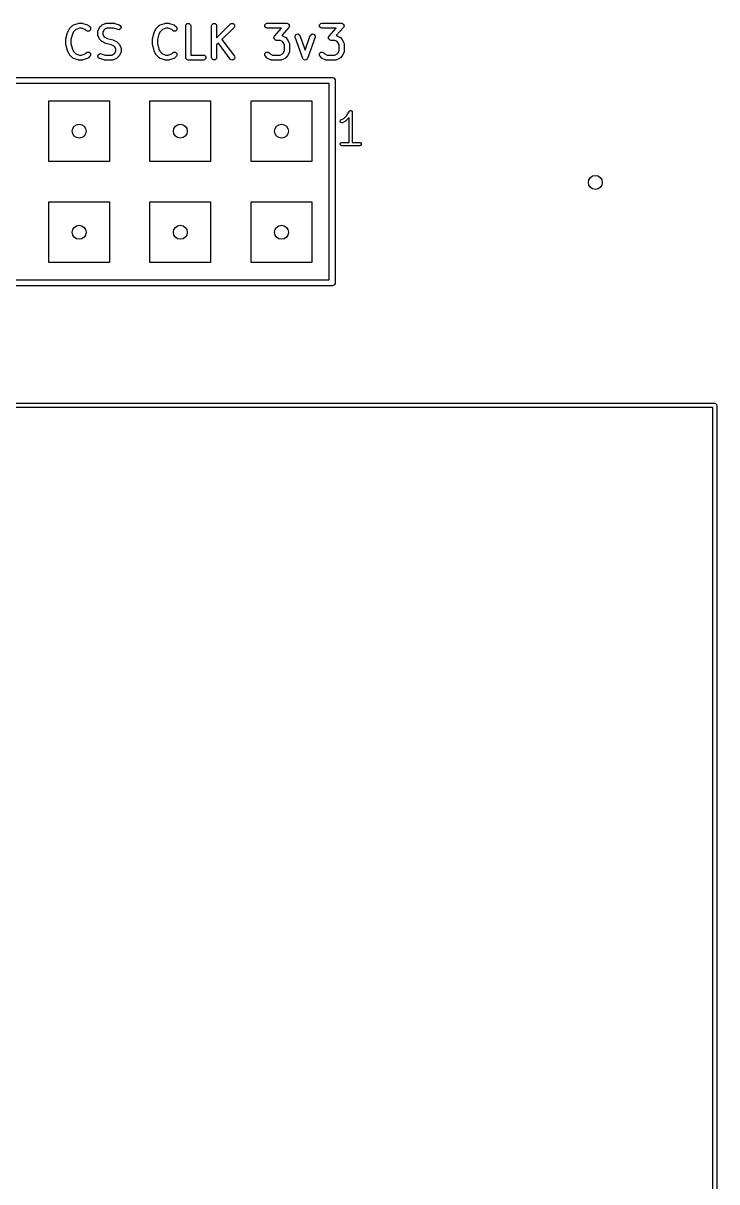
# Model space of a CAD drawing. Header units: inches. Extents: x -0.11 to 1.32, y -0.16 to 2.13.
# Drawn here: x 0.634 to 1.32, y 0.99 to 2.135 of the extents above; entities that cross this region are included whole.
import ezdxf

# ---------------------------------------------------------------- set-up
doc = ezdxf.new("R2010")
doc.units = ezdxf.units.IN
doc.header["$MEASUREMENT"] = 0
doc.layers.add('BLACK', color=250, linetype='CONTINUOUS')

msp = doc.modelspace()

# ---------------------------------------------------------------- linework, layer by layer
at = {"layer": 'BLACK', "linetype": 'CONTINUOUS'}
for p, q in [((0.6804, 2.1297), (0.6834, 2.1327)), ((0.6834, 2.1327), (0.6836, 2.1328)), ((0.6836, 2.1328), (0.6839, 2.133)), ((0.6836, 2.1328), (0.6836, 2.1328)), ((0.6839, 2.133), (0.6843, 2.1333)), ((0.6843, 2.1333), (0.6843, 2.1333)), ((0.6843, 2.1333), (0.6844, 2.1333)), ((0.6844, 2.1333), (0.6889, 2.1348)), ((0.6901, 2.13), (0.6866, 2.1288)), ((0.6889, 2.1348), (0.6893, 2.1349)), ((0.6893, 2.1349), (0.6897, 2.135)), ((0.6897, 2.135), (0.6927, 2.135)), ((0.6923, 2.13), (0.6901, 2.13)), ((0.6959, 2.1288), (0.6923, 2.13)), ((0.6927, 2.135), (0.6931, 2.1349)), ((0.6931, 2.1349), (0.6935, 2.1348)), ((0.6935, 2.1348), (0.698, 2.1333)), ((0.698, 2.1333), (0.6981, 2.1333)), ((0.6981, 2.1333), (0.6982, 2.1333)), ((0.6982, 2.1333), (0.6985, 2.133)), ((0.6985, 2.133), (0.6989, 2.1328)), ((0.6989, 2.1328), (0.6989, 2.1328)), ((0.6989, 2.1328), (0.699, 2.1327)), ((0.699, 2.1327), (0.7005, 2.1312)), ((0.7005, 2.1312), (0.701, 2.1304)), ((0.701, 2.1304), (0.701, 2.1285)), ((0.7085, 2.1276), (0.71, 2.1306)), ((0.71, 2.1306), (0.7102, 2.1309)), ((0.7102, 2.1309), (0.7104, 2.1312)), ((0.7104, 2.1312), (0.7119, 2.1327)), ((0.7119, 2.1327), (0.7123, 2.133)), ((0.7123, 2.133), (0.7126, 2.1332)), ((0.7126, 2.1332), (0.7156, 2.1347)), ((0.7173, 2.13), (0.7152, 2.1289)), ((0.7156, 2.1347), (0.7157, 2.1347)), ((0.7157, 2.1347), (0.7158, 2.1348)), ((0.7158, 2.1348), (0.7161, 2.1348)), ((0.7161, 2.1348), (0.7165, 2.135)), ((0.7165, 2.135), (0.7166, 2.1349)), ((0.7166, 2.1349), (0.7167, 2.135)), ((0.7167, 2.135), (0.7242, 2.135)), ((0.7238, 2.13), (0.7173, 2.13)), ((0.7279, 2.1286), (0.7238, 2.13)), ((0.7242, 2.135), (0.7246, 2.1349)), ((0.7246, 2.1349), (0.725, 2.1348)), ((0.725, 2.1348), (0.7295, 2.1333)), ((0.7295, 2.1333), (0.7303, 2.1328)), ((0.7303, 2.1328), (0.7312, 2.1311)), ((0.7312, 2.1311), (0.7306, 2.1293)), ((0.7659, 2.1297), (0.7689, 2.1327)), ((0.7689, 2.1327), (0.769, 2.1328)), ((0.769, 2.1328), (0.7691, 2.1328)), ((0.7691, 2.1328), (0.7694, 2.133)), ((0.7694, 2.133), (0.7697, 2.1333)), ((0.7697, 2.1333), (0.7698, 2.1333)), ((0.7698, 2.1333), (0.7699, 2.1333)), ((0.7699, 2.1333), (0.7744, 2.1348)), ((0.7756, 2.13), (0.7721, 2.1288)), ((0.7744, 2.1348), (0.7748, 2.1349)), ((0.7748, 2.1349), (0.7752, 2.135)), ((0.7752, 2.135), (0.7782, 2.135)), ((0.7778, 2.13), (0.7756, 2.13)), ((0.7814, 2.1288), (0.7778, 2.13)), ((0.7782, 2.135), (0.7786, 2.1349)), ((0.7786, 2.1349), (0.779, 2.1348)), ((0.779, 2.1348), (0.7835, 2.1333)), ((0.7835, 2.1333), (0.7836, 2.1333)), ((0.7836, 2.1333), (0.7837, 2.1333)), ((0.7837, 2.1333), (0.784, 2.133)), ((0.784, 2.133), (0.7843, 2.1328)), ((0.7843, 2.1328), (0.7844, 2.1328)), ((0.7844, 2.1328), (0.7845, 2.1327)), ((0.7845, 2.1327), (0.786, 2.1312)), ((0.786, 2.1312), (0.7865, 2.1304)), ((0.7865, 2.1304), (0.7865, 2.1285)), ((0.7952, 2.1325), (0.7954, 2.1334)), ((0.7952, 2.101), (0.7952, 2.1325)), ((0.7954, 2.1334), (0.7967, 2.1348)), ((0.7967, 2.1348), (0.7987, 2.1348)), ((0.7987, 2.1348), (0.8, 2.1334)), ((0.8, 2.1334), (0.8002, 2.1325)), ((0.8002, 2.1325), (0.8002, 2.1035)), ((0.8207, 2.1325), (0.8209, 2.1334)), ((0.8207, 2.101), (0.8207, 2.1325)), ((0.8209, 2.1334), (0.8222, 2.1348)), ((0.8222, 2.1348), (0.8242, 2.1348)), ((0.8242, 2.1348), (0.8255, 2.1334)), ((0.8255, 2.1334), (0.8257, 2.1325)), ((0.8257, 2.1205), (0.8394, 2.1342)), ((0.8257, 2.1325), (0.8257, 2.1205)), ((0.843, 2.1307), (0.831, 2.1187)), ((0.8394, 2.1342), (0.8402, 2.1348)), ((0.8402, 2.1348), (0.8422, 2.1348)), ((0.8422, 2.1348), (0.8435, 2.1334)), ((0.8435, 2.1315), (0.843, 2.1307)), ((0.8435, 2.1334), (0.8435, 2.1315)), ((0.8734, 2.1334), (0.8747, 2.1348)), ((0.8734, 2.1315), (0.8734, 2.1334)), ((0.8747, 2.1302), (0.8734, 2.1315)), ((0.8747, 2.1348), (0.8757, 2.135)), ((0.8757, 2.13), (0.8747, 2.1302)), ((0.8757, 2.135), (0.8952, 2.135)), ((0.8897, 2.13), (0.8757, 2.13)), ((0.8828, 2.1221), (0.8897, 2.13)), ((0.8971, 2.1308), (0.8901, 2.1228)), ((0.8952, 2.135), (0.8959, 2.1348)), ((0.8959, 2.1348), (0.896, 2.1348)), ((0.896, 2.1348), (0.896, 2.1348)), ((0.896, 2.1348), (0.8961, 2.1348)), ((0.8961, 2.1348), (0.8968, 2.1341)), ((0.8968, 2.1341), (0.8974, 2.1336)), ((0.8974, 2.1314), (0.8971, 2.1308)), ((0.8974, 2.1336), (0.8974, 2.1335)), ((0.8974, 2.1335), (0.8975, 2.1334)), ((0.8975, 2.1315), (0.8974, 2.1314)), ((0.8975, 2.1334), (0.8975, 2.1325)), ((0.8975, 2.1325), (0.8976, 2.1317)), ((0.8976, 2.1317), (0.8975, 2.1316)), ((0.8975, 2.1316), (0.8975, 2.1315)), ((0.9274, 2.1334), (0.9287, 2.1348)), ((0.9274, 2.1315), (0.9274, 2.1334)), ((0.9287, 2.1302), (0.9274, 2.1315)), ((0.9287, 2.1348), (0.9297, 2.135)), ((0.9297, 2.13), (0.9287, 2.1302)), ((0.9297, 2.135), (0.9492, 2.135)), ((0.9437, 2.13), (0.9297, 2.13)), ((0.9368, 2.1221), (0.9437, 2.13)), ((0.9511, 2.1308), (0.944, 2.1228)), ((0.9492, 2.135), (0.9499, 2.1348)), ((0.9499, 2.1348), (0.95, 2.1348)), ((0.95, 2.1348), (0.95, 2.1348)), ((0.95, 2.1348), (0.9501, 2.1348)), ((0.9501, 2.1348), (0.9508, 2.1341)), ((0.9508, 2.1341), (0.9514, 2.1336)), ((0.9514, 2.1314), (0.9511, 2.1308)), ((0.9514, 2.1336), (0.9514, 2.1335)), ((0.9514, 2.1335), (0.9515, 2.1334)), ((0.9515, 2.1315), (0.9514, 2.1314)), ((0.9515, 2.1334), (0.9515, 2.1325)), ((0.9515, 2.1325), (0.9516, 2.1317)), ((0.9516, 2.1317), (0.9515, 2.1316)), ((0.9515, 2.1316), (0.9515, 2.1315)), ((0.6767, 2.119), (0.6768, 2.1193)), ((0.6767, 2.1145), (0.6767, 2.119)), ((0.6768, 2.1196), (0.6783, 2.1256)), ((0.6768, 2.1193), (0.6768, 2.1196)), ((0.6783, 2.1256), (0.6784, 2.1258)), ((0.6784, 2.1258), (0.6785, 2.1261)), ((0.6785, 2.1261), (0.68, 2.1291)), ((0.68, 2.1291), (0.6802, 2.1294)), ((0.6802, 2.1294), (0.6804, 2.1297)), ((0.6831, 2.1241), (0.6817, 2.1187)), ((0.6817, 2.1187), (0.6817, 2.1148)), ((0.6843, 2.1265), (0.6831, 2.1241)), ((0.6866, 2.1288), (0.6843, 2.1265)), ((0.6969, 2.1277), (0.6959, 2.1288)), ((0.6978, 2.1272), (0.6969, 2.1277)), ((0.6997, 2.1272), (0.6978, 2.1272)), ((0.701, 2.1285), (0.6997, 2.1272)), ((0.7082, 2.1266), (0.7083, 2.127)), ((0.7082, 2.1265), (0.7082, 2.1266)), ((0.7082, 2.1266), (0.7082, 2.1266)), ((0.7082, 2.1235), (0.7082, 2.1265)), ((0.7082, 2.1233), (0.7082, 2.1235)), ((0.7083, 2.1229), (0.7082, 2.1233)), ((0.7082, 2.1233), (0.7082, 2.1233)), ((0.7083, 2.127), (0.7084, 2.1274)), ((0.7084, 2.1225), (0.7083, 2.1229)), ((0.7084, 2.1275), (0.7085, 2.1276)), ((0.7084, 2.1274), (0.7084, 2.1275)), ((0.7085, 2.1223), (0.7084, 2.1225)), ((0.7084, 2.1225), (0.7084, 2.1225)), ((0.71, 2.1193), (0.7085, 2.1223)), ((0.7102, 2.119), (0.71, 2.1193)), ((0.7104, 2.1187), (0.7102, 2.119)), ((0.7119, 2.1172), (0.7104, 2.1187)), ((0.7143, 2.128), (0.7132, 2.1259)), ((0.7132, 2.1259), (0.7132, 2.1241)), ((0.7132, 2.1241), (0.7143, 2.1219)), ((0.7152, 2.1289), (0.7143, 2.128)), ((0.7143, 2.1219), (0.7152, 2.121)), ((0.7152, 2.121), (0.7176, 2.1198)), ((0.7176, 2.1198), (0.7233, 2.1184)), ((0.7233, 2.1184), (0.7236, 2.1183)), ((0.7289, 2.1285), (0.7279, 2.1286)), ((0.7306, 2.1293), (0.7289, 2.1285)), ((0.7622, 2.119), (0.7623, 2.1193)), ((0.7622, 2.1145), (0.7622, 2.119)), ((0.7623, 2.1196), (0.7638, 2.1256)), ((0.7623, 2.1193), (0.7623, 2.1196)), ((0.7638, 2.1256), (0.7639, 2.1258)), ((0.7639, 2.1258), (0.764, 2.1261)), ((0.764, 2.1261), (0.7655, 2.1291)), ((0.7655, 2.1291), (0.7657, 2.1294)), ((0.7657, 2.1294), (0.7659, 2.1297)), ((0.7686, 2.1241), (0.7672, 2.1187)), ((0.7672, 2.1187), (0.7672, 2.1148)), ((0.7698, 2.1265), (0.7686, 2.1241)), ((0.7721, 2.1288), (0.7698, 2.1265)), ((0.7824, 2.1277), (0.7814, 2.1288)), ((0.7832, 2.1272), (0.7824, 2.1277)), ((0.7852, 2.1272), (0.7832, 2.1272)), ((0.7865, 2.1285), (0.7852, 2.1272)), ((0.831, 2.1187), (0.8432, 2.1025)), ((0.8823, 2.1213), (0.8824, 2.1214)), ((0.8824, 2.1204), (0.8823, 2.1213)), ((0.8824, 2.1214), (0.8825, 2.1215)), ((0.8824, 2.1214), (0.8824, 2.1214)), ((0.8824, 2.1195), (0.8824, 2.1204)), ((0.8824, 2.1194), (0.8824, 2.1195)), ((0.8825, 2.1194), (0.8824, 2.1194)), ((0.8825, 2.1215), (0.8828, 2.1221)), ((0.8831, 2.1188), (0.8825, 2.1194)), ((0.8837, 2.1182), (0.8831, 2.1188)), ((0.8901, 2.1228), (0.8901, 2.1228)), ((0.8901, 2.1228), (0.8902, 2.1227)), ((0.8902, 2.1227), (0.8903, 2.1227)), ((0.8903, 2.1227), (0.8933, 2.1212)), ((0.8933, 2.1212), (0.8936, 2.121)), ((0.8936, 2.121), (0.894, 2.1207)), ((0.894, 2.1207), (0.8955, 2.1192)), ((0.8955, 2.1192), (0.8957, 2.1189)), ((0.8957, 2.1189), (0.8959, 2.1186)), ((0.8959, 2.1186), (0.8974, 2.1156)), ((0.9032, 2.1221), (0.904, 2.1238)), ((0.9033, 2.1211), (0.9032, 2.1221)), ((0.9108, 2.1001), (0.9033, 2.1211)), ((0.904, 2.1238), (0.9058, 2.1245)), ((0.9058, 2.1245), (0.9075, 2.1236)), ((0.9075, 2.1236), (0.908, 2.1228)), ((0.908, 2.1228), (0.9132, 2.1084)), ((0.9132, 2.1084), (0.9183, 2.1228)), ((0.923, 2.1211), (0.9155, 2.1001)), ((0.9183, 2.1228), (0.9188, 2.1236)), ((0.9188, 2.1236), (0.9206, 2.1245)), ((0.9206, 2.1245), (0.9224, 2.1238)), ((0.9224, 2.1238), (0.9232, 2.1221)), ((0.9232, 2.1221), (0.923, 2.1211)), ((0.9363, 2.1213), (0.9364, 2.1214)), ((0.9364, 2.1204), (0.9363, 2.1213)), ((0.9364, 2.1215), (0.9368, 2.1221)), ((0.9364, 2.1214), (0.9364, 2.1215)), ((0.9364, 2.1214), (0.9364, 2.1214)), ((0.9364, 2.1195), (0.9364, 2.1204)), ((0.9364, 2.1194), (0.9364, 2.1195)), ((0.9371, 2.1188), (0.9364, 2.1194)), ((0.9364, 2.1194), (0.9364, 2.1194)), ((0.9377, 2.1182), (0.9371, 2.1188)), ((0.944, 2.1228), (0.9441, 2.1228)), ((0.9441, 2.1228), (0.9442, 2.1227)), ((0.9442, 2.1227), (0.9443, 2.1227)), ((0.9443, 2.1227), (0.9473, 2.1212)), ((0.9473, 2.1212), (0.9476, 2.121)), ((0.9476, 2.121), (0.948, 2.1207)), ((0.948, 2.1207), (0.9495, 2.1192)), ((0.9495, 2.1192), (0.9497, 2.1189)), ((0.9497, 2.1189), (0.9499, 2.1186)), ((0.9499, 2.1186), (0.9514, 2.1156)), ((0.6768, 2.1142), (0.6767, 2.1145)), ((0.6768, 2.1139), (0.6768, 2.1142)), ((0.6783, 2.1079), (0.6768, 2.1139)), ((0.6784, 2.1076), (0.6783, 2.1079)), ((0.6785, 2.1073), (0.6784, 2.1076)), ((0.68, 2.1043), (0.6785, 2.1073)), ((0.6817, 2.1148), (0.6831, 2.1093)), ((0.6831, 2.1093), (0.6843, 2.1069)), ((0.6843, 2.1069), (0.6866, 2.1046)), ((0.7123, 2.117), (0.7119, 2.1172)), ((0.7126, 2.1167), (0.7123, 2.117)), ((0.7156, 2.1152), (0.7126, 2.1167)), ((0.7159, 2.1152), (0.7156, 2.1152)), ((0.7161, 2.115), (0.7159, 2.1152)), ((0.7218, 2.1136), (0.7161, 2.115)), ((0.7242, 2.1124), (0.7218, 2.1136)), ((0.7236, 2.1183), (0.7238, 2.1182)), ((0.7238, 2.1182), (0.7268, 2.1167)), ((0.7252, 2.1115), (0.7242, 2.1124)), ((0.7262, 2.1094), (0.7252, 2.1115)), ((0.7252, 2.1054), (0.7262, 2.1076)), ((0.7262, 2.1076), (0.7262, 2.1094)), ((0.7268, 2.1167), (0.7271, 2.1165)), ((0.7271, 2.1165), (0.7275, 2.1162)), ((0.7275, 2.1162), (0.729, 2.1147)), ((0.729, 2.1147), (0.7292, 2.1144)), ((0.7292, 2.1144), (0.7294, 2.1141)), ((0.7294, 2.1141), (0.7309, 2.1111)), ((0.7309, 2.1111), (0.731, 2.111)), ((0.731, 2.111), (0.731, 2.1109)), ((0.731, 2.1109), (0.7311, 2.1105)), ((0.7311, 2.1105), (0.7312, 2.1101)), ((0.7312, 2.1101), (0.7312, 2.1101)), ((0.7312, 2.1101), (0.7312, 2.11)), ((0.7312, 2.11), (0.7312, 2.107)), ((0.7312, 2.107), (0.7312, 2.1068)), ((0.7623, 2.1142), (0.7622, 2.1145)), ((0.7623, 2.1139), (0.7623, 2.1142)), ((0.7638, 2.1079), (0.7623, 2.1139)), ((0.7639, 2.1076), (0.7638, 2.1079)), ((0.764, 2.1073), (0.7639, 2.1076)), ((0.7655, 2.1043), (0.764, 2.1073)), ((0.7672, 2.1148), (0.7686, 2.1093)), ((0.7686, 2.1093), (0.7698, 2.1069)), ((0.7698, 2.1069), (0.7721, 2.1046)), ((0.8274, 2.1152), (0.8257, 2.1134)), ((0.8257, 2.1134), (0.8257, 2.101)), ((0.8392, 2.0995), (0.8274, 2.1152)), ((0.8839, 2.1181), (0.8837, 2.1182)), ((0.884, 2.1181), (0.8839, 2.1181)), ((0.8839, 2.1181), (0.8839, 2.1181)), ((0.8847, 2.118), (0.884, 2.1181)), ((0.8886, 2.118), (0.8847, 2.118)), ((0.8907, 2.1169), (0.8886, 2.118)), ((0.8916, 2.116), (0.8907, 2.1169)), ((0.8927, 2.1139), (0.8916, 2.116)), ((0.8916, 2.1054), (0.8927, 2.1076)), ((0.8927, 2.1076), (0.8927, 2.1139)), ((0.8974, 2.1156), (0.8975, 2.1155)), ((0.8975, 2.1155), (0.8975, 2.1154)), ((0.8975, 2.1154), (0.8976, 2.115)), ((0.8976, 2.115), (0.8977, 2.1146)), ((0.8977, 2.1146), (0.8977, 2.1146)), ((0.8977, 2.1146), (0.8977, 2.1145)), ((0.8977, 2.1145), (0.8977, 2.107)), ((0.8977, 2.107), (0.8977, 2.1068)), ((0.9378, 2.1181), (0.9377, 2.1182)), ((0.9379, 2.1181), (0.9378, 2.1181)), ((0.938, 2.1181), (0.9379, 2.1181)), ((0.9387, 2.118), (0.938, 2.1181)), ((0.9426, 2.118), (0.9387, 2.118)), ((0.9447, 2.1169), (0.9426, 2.118)), ((0.9456, 2.116), (0.9447, 2.1169)), ((0.9467, 2.1139), (0.9456, 2.116)), ((0.9456, 2.1054), (0.9467, 2.1076)), ((0.9467, 2.1076), (0.9467, 2.1139)), ((0.9514, 2.1156), (0.9515, 2.1155)), ((0.9515, 2.1155), (0.9515, 2.1154)), ((0.9515, 2.1154), (0.9516, 2.115)), ((0.9516, 2.115), (0.9517, 2.1146)), ((0.9517, 2.1146), (0.9517, 2.1146)), ((0.9517, 2.1146), (0.9517, 2.1145)), ((0.9517, 2.1145), (0.9517, 2.107)), ((0.9517, 2.107), (0.9517, 2.1068)), ((0.6802, 2.104), (0.68, 2.1043)), ((0.6804, 2.1037), (0.6802, 2.104)), ((0.6834, 2.1007), (0.6804, 2.1037)), ((0.6836, 2.1006), (0.6834, 2.1007)), ((0.6839, 2.1004), (0.6836, 2.1006)), ((0.6836, 2.1006), (0.6836, 2.1006)), ((0.6843, 2.1002), (0.6839, 2.1004)), ((0.6844, 2.1001), (0.6843, 2.1002)), ((0.6843, 2.1002), (0.6843, 2.1002)), ((0.6889, 2.0986), (0.6844, 2.1001)), ((0.6866, 2.1046), (0.6901, 2.1035)), ((0.6893, 2.0985), (0.6889, 2.0986)), ((0.6897, 2.0985), (0.6893, 2.0985)), ((0.6927, 2.0985), (0.6897, 2.0985)), ((0.6901, 2.1035), (0.6923, 2.1035)), ((0.6923, 2.1035), (0.6959, 2.1046)), ((0.6931, 2.0985), (0.6927, 2.0985)), ((0.6935, 2.0986), (0.6931, 2.0985)), ((0.698, 2.1001), (0.6935, 2.0986)), ((0.6959, 2.1046), (0.6969, 2.1057)), ((0.6969, 2.1057), (0.6978, 2.1063)), ((0.6978, 2.1063), (0.6997, 2.1063)), ((0.6981, 2.1002), (0.698, 2.1001)), ((0.6982, 2.1002), (0.6981, 2.1002)), ((0.6985, 2.1004), (0.6982, 2.1002)), ((0.6989, 2.1006), (0.6985, 2.1004)), ((0.699, 2.1007), (0.6989, 2.1006)), ((0.6989, 2.1006), (0.6989, 2.1006)), ((0.7005, 2.1022), (0.699, 2.1007)), ((0.6997, 2.1063), (0.701, 2.1049)), ((0.701, 2.103), (0.7005, 2.1022)), ((0.701, 2.1049), (0.701, 2.103)), ((0.7082, 2.1023), (0.7088, 2.1041)), ((0.7091, 2.1006), (0.7082, 2.1023)), ((0.7088, 2.1041), (0.7105, 2.105)), ((0.7099, 2.1001), (0.7091, 2.1006)), ((0.7144, 2.0986), (0.7099, 2.1001)), ((0.7105, 2.105), (0.7115, 2.1048)), ((0.7115, 2.1048), (0.7156, 2.1035)), ((0.7148, 2.0985), (0.7144, 2.0986)), ((0.7152, 2.0985), (0.7148, 2.0985)), ((0.7227, 2.0985), (0.7152, 2.0985)), ((0.7156, 2.1035), (0.7221, 2.1035)), ((0.7221, 2.1035), (0.7242, 2.1045)), ((0.7228, 2.0985), (0.7227, 2.0985)), ((0.7229, 2.0985), (0.7228, 2.0985)), ((0.7233, 2.0986), (0.7229, 2.0985)), ((0.7237, 2.0987), (0.7233, 2.0986)), ((0.7238, 2.0987), (0.7237, 2.0987)), ((0.7237, 2.0987), (0.7237, 2.0987)), ((0.7268, 2.1002), (0.7238, 2.0987)), ((0.7242, 2.1045), (0.7252, 2.1054)), ((0.7271, 2.1005), (0.7268, 2.1002)), ((0.7275, 2.1007), (0.7271, 2.1005)), ((0.729, 2.1022), (0.7275, 2.1007)), ((0.7292, 2.1025), (0.729, 2.1022)), ((0.7294, 2.1028), (0.7292, 2.1025)), ((0.7309, 2.1058), (0.7294, 2.1028)), ((0.731, 2.106), (0.7309, 2.1058)), ((0.7311, 2.1064), (0.731, 2.106)), ((0.731, 2.106), (0.731, 2.106)), ((0.7312, 2.1068), (0.7311, 2.1064)), ((0.7312, 2.1068), (0.7312, 2.1068)), ((0.7657, 2.104), (0.7655, 2.1043)), ((0.7659, 2.1037), (0.7657, 2.104)), ((0.7689, 2.1007), (0.7659, 2.1037)), ((0.769, 2.1006), (0.7689, 2.1007)), ((0.7691, 2.1006), (0.769, 2.1006)), ((0.7694, 2.1004), (0.7691, 2.1006)), ((0.7697, 2.1002), (0.7694, 2.1004)), ((0.7698, 2.1002), (0.7697, 2.1002)), ((0.7699, 2.1001), (0.7698, 2.1002)), ((0.7744, 2.0986), (0.7699, 2.1001)), ((0.7721, 2.1046), (0.7756, 2.1035)), ((0.7748, 2.0985), (0.7744, 2.0986)), ((0.7752, 2.0985), (0.7748, 2.0985)), ((0.7782, 2.0985), (0.7752, 2.0985)), ((0.7756, 2.1035), (0.7778, 2.1035)), ((0.7778, 2.1035), (0.7814, 2.1046)), ((0.7786, 2.0985), (0.7782, 2.0985)), ((0.779, 2.0986), (0.7786, 2.0985)), ((0.7835, 2.1001), (0.779, 2.0986)), ((0.7814, 2.1046), (0.7824, 2.1057)), ((0.7824, 2.1057), (0.7832, 2.1063)), ((0.7832, 2.1063), (0.7852, 2.1063)), ((0.7836, 2.1002), (0.7835, 2.1001)), ((0.7837, 2.1002), (0.7836, 2.1002)), ((0.784, 2.1004), (0.7837, 2.1002)), ((0.7843, 2.1006), (0.784, 2.1004)), ((0.7844, 2.1006), (0.7843, 2.1006)), ((0.7845, 2.1007), (0.7844, 2.1006)), ((0.786, 2.1022), (0.7845, 2.1007)), ((0.7852, 2.1063), (0.7865, 2.1049)), ((0.7865, 2.103), (0.786, 2.1022)), ((0.7865, 2.1049), (0.7865, 2.103)), ((0.7954, 2.1), (0.7952, 2.101)), ((0.7967, 2.0987), (0.7954, 2.1)), ((0.7977, 2.0985), (0.7967, 2.0987)), ((0.8127, 2.0985), (0.7977, 2.0985)), ((0.8002, 2.1035), (0.8127, 2.1035)), ((0.8127, 2.1035), (0.8137, 2.1033)), ((0.8137, 2.0987), (0.8127, 2.0985)), ((0.8137, 2.1033), (0.815, 2.1019)), ((0.815, 2.1), (0.8137, 2.0987)), ((0.815, 2.1019), (0.815, 2.1)), ((0.8209, 2.1), (0.8207, 2.101)), ((0.8222, 2.0987), (0.8209, 2.1)), ((0.8242, 2.0987), (0.8222, 2.0987)), ((0.8255, 2.1), (0.8242, 2.0987)), ((0.8257, 2.101), (0.8255, 2.1)), ((0.8399, 2.0988), (0.8392, 2.0995)), ((0.8418, 2.0985), (0.8399, 2.0988)), ((0.8433, 2.0997), (0.8418, 2.0985)), ((0.8432, 2.1025), (0.8436, 2.1016)), ((0.8436, 2.1016), (0.8433, 2.0997)), ((0.8734, 2.1049), (0.8747, 2.1063)), ((0.8734, 2.103), (0.8734, 2.1049)), ((0.8739, 2.1022), (0.8734, 2.103)), ((0.8754, 2.1007), (0.8739, 2.1022)), ((0.8747, 2.1063), (0.8766, 2.1063)), ((0.8758, 2.1005), (0.8754, 2.1007)), ((0.8761, 2.1002), (0.8758, 2.1005)), ((0.8791, 2.0987), (0.8761, 2.1002)), ((0.8766, 2.1063), (0.8775, 2.1057)), ((0.8775, 2.1057), (0.8787, 2.1045)), ((0.8787, 2.1045), (0.8808, 2.1035)), ((0.8792, 2.0987), (0.8791, 2.0987)), ((0.8796, 2.0986), (0.8792, 2.0987)), ((0.8792, 2.0987), (0.8792, 2.0987)), ((0.88, 2.0985), (0.8796, 2.0986)), ((0.8801, 2.0985), (0.88, 2.0985)), ((0.8802, 2.0985), (0.8801, 2.0985)), ((0.8892, 2.0985), (0.8802, 2.0985)), ((0.8808, 2.1035), (0.8886, 2.1035)), ((0.8886, 2.1035), (0.8907, 2.1045)), ((0.8893, 2.0985), (0.8892, 2.0985)), ((0.8894, 2.0985), (0.8893, 2.0985)), ((0.8898, 2.0986), (0.8894, 2.0985)), ((0.8901, 2.0987), (0.8898, 2.0986)), ((0.8902, 2.0987), (0.8901, 2.0987)), ((0.8903, 2.0987), (0.8902, 2.0987)), ((0.8933, 2.1002), (0.8903, 2.0987)), ((0.8907, 2.1045), (0.8916, 2.1054)), ((0.8936, 2.1005), (0.8933, 2.1002)), ((0.894, 2.1007), (0.8936, 2.1005)), ((0.8955, 2.1022), (0.894, 2.1007)), ((0.8957, 2.1025), (0.8955, 2.1022)), ((0.8959, 2.1028), (0.8957, 2.1025)), ((0.8974, 2.1058), (0.8959, 2.1028)), ((0.8975, 2.106), (0.8974, 2.1058)), ((0.8976, 2.1064), (0.8975, 2.106)), ((0.8975, 2.106), (0.8975, 2.106)), ((0.8977, 2.1068), (0.8976, 2.1064)), ((0.8977, 2.1068), (0.8977, 2.1068)), ((0.9113, 2.0993), (0.9108, 2.1001)), ((0.9115, 2.0992), (0.9113, 2.0993)), ((0.9115, 2.0991), (0.9115, 2.0992)), ((0.9123, 2.0988), (0.9115, 2.0991)), ((0.9131, 2.0985), (0.9123, 2.0988)), ((0.9132, 2.0985), (0.9131, 2.0985)), ((0.9133, 2.0985), (0.9132, 2.0985)), ((0.9141, 2.0988), (0.9133, 2.0985)), ((0.9149, 2.0991), (0.9141, 2.0988)), ((0.915, 2.0993), (0.9149, 2.0992)), ((0.9149, 2.0992), (0.9149, 2.0991)), ((0.9155, 2.1001), (0.915, 2.0993)), ((0.9274, 2.1049), (0.9287, 2.1063)), ((0.9274, 2.103), (0.9274, 2.1049)), ((0.9279, 2.1022), (0.9274, 2.103)), ((0.9294, 2.1007), (0.9279, 2.1022)), ((0.9287, 2.1063), (0.9306, 2.1063)), ((0.9298, 2.1005), (0.9294, 2.1007)), ((0.9301, 2.1002), (0.9298, 2.1005)), ((0.9331, 2.0987), (0.9301, 2.1002)), ((0.9306, 2.1063), (0.9315, 2.1057)), ((0.9315, 2.1057), (0.9327, 2.1045)), ((0.9327, 2.1045), (0.9348, 2.1035)), ((0.9332, 2.0987), (0.9331, 2.0987)), ((0.9336, 2.0986), (0.9332, 2.0987)), ((0.9332, 2.0987), (0.9332, 2.0987)), ((0.934, 2.0985), (0.9336, 2.0986)), ((0.9341, 2.0985), (0.934, 2.0985)), ((0.9342, 2.0985), (0.9341, 2.0985)), ((0.9432, 2.0985), (0.9342, 2.0985)), ((0.9348, 2.1035), (0.9426, 2.1035)), ((0.9426, 2.1035), (0.9447, 2.1045)), ((0.9433, 2.0985), (0.9432, 2.0985)), ((0.9434, 2.0985), (0.9433, 2.0985)), ((0.9437, 2.0986), (0.9434, 2.0985)), ((0.9441, 2.0987), (0.9437, 2.0986)), ((0.9442, 2.0987), (0.9441, 2.0987)), ((0.9443, 2.0987), (0.9442, 2.0987)), ((0.9473, 2.1002), (0.9443, 2.0987)), ((0.9447, 2.1045), (0.9456, 2.1054)), ((0.9476, 2.1005), (0.9473, 2.1002)), ((0.948, 2.1007), (0.9476, 2.1005)), ((0.9495, 2.1022), (0.948, 2.1007)), ((0.9497, 2.1025), (0.9495, 2.1022)), ((0.9499, 2.1028), (0.9497, 2.1025)), ((0.9514, 2.1058), (0.9499, 2.1028)), ((0.9515, 2.106), (0.9514, 2.1058)), ((0.9516, 2.1064), (0.9515, 2.106)), ((0.9515, 2.106), (0.9515, 2.106)), ((0.9517, 2.1068), (0.9516, 2.1064)), ((0.9517, 2.1068), (0.9517, 2.1068)), ((0.2398, 2.0813), (0.9398, 2.0813)), ((0.9368, 2.0754), (0.2427, 2.0754)), ((0.9368, 1.8813), (0.9368, 2.0754)), ((0.9398, 2.0813), (0.9403, 2.0812)), ((0.9403, 2.0812), (0.9414, 2.0808)), ((0.9414, 2.0808), (0.9422, 2.08)), ((0.9422, 2.08), (0.9427, 2.0789)), ((0.9427, 2.0789), (0.9427, 2.0783)), ((0.9427, 2.0783), (0.9427, 1.8783)), ((0.6598, 1.9983), (0.6598, 2.0583)), ((0.6598, 2.0583), (0.7198, 2.0583)), ((0.7198, 2.0583), (0.7198, 1.9983)), ((0.7598, 1.9983), (0.7598, 2.0583)), ((0.7598, 2.0583), (0.8198, 2.0583)), ((0.8198, 2.0583), (0.8198, 1.9983)), ((0.8598, 1.9983), (0.8598, 2.0583)), ((0.8598, 2.0583), (0.9198, 2.0583)), ((0.9198, 2.0583), (0.9198, 1.9983)), ((0.9477, 2.0379), (0.9481, 2.039)), ((0.9481, 2.039), (0.9486, 2.0394)), ((0.9486, 2.0394), (0.9513, 2.0408)), ((0.9513, 2.0408), (0.954, 2.0435)), ((0.9532, 2.0383), (0.953, 2.0381)), ((0.9534, 2.0384), (0.9532, 2.0383)), ((0.9564, 2.0414), (0.9534, 2.0384)), ((0.954, 2.0435), (0.957, 2.0479)), ((0.9565, 2.0415), (0.9564, 2.0414)), ((0.9566, 2.0416), (0.9565, 2.0415)), ((0.9567, 2.0418), (0.9566, 2.0416)), ((0.9567, 2.0171), (0.9567, 2.0418)), ((0.957, 2.0479), (0.9574, 2.0483)), ((0.9574, 2.0483), (0.9576, 2.0484)), ((0.9576, 2.0484), (0.9577, 2.0485)), ((0.9577, 2.0485), (0.9581, 2.0485)), ((0.9581, 2.0485), (0.9586, 2.0486)), ((0.9586, 2.0486), (0.9587, 2.0485)), ((0.9587, 2.0485), (0.9589, 2.0485)), ((0.9589, 2.0485), (0.9592, 2.0481)), ((0.9592, 2.0481), (0.9596, 2.0479)), ((0.9596, 2.0479), (0.9596, 2.0477)), ((0.9596, 2.0477), (0.9597, 2.0476)), ((0.9597, 2.0476), (0.9598, 2.047)), ((0.9598, 2.047), (0.9598, 2.0171)), ((0.9482, 2.0368), (0.9477, 2.0379)), ((0.9494, 2.0364), (0.9482, 2.0368)), ((0.95, 2.0366), (0.9494, 2.0364)), ((0.953, 2.0381), (0.95, 2.0366)), ((0.9478, 2.0161), (0.9487, 2.017)), ((0.9478, 2.0149), (0.9478, 2.0161)), ((0.9487, 2.017), (0.9493, 2.0171)), ((0.9493, 2.0171), (0.9567, 2.0171)), ((0.9598, 2.0171), (0.9673, 2.0171)), ((0.9673, 2.0171), (0.9679, 2.017)), ((0.9679, 2.017), (0.9687, 2.0161)), ((0.9687, 2.0161), (0.9687, 2.0149)), ((0.9487, 2.0141), (0.9478, 2.0149)), ((0.9493, 2.0139), (0.9487, 2.0141)), ((0.9673, 2.0139), (0.9493, 2.0139)), ((0.9679, 2.0141), (0.9673, 2.0139)), ((0.9687, 2.0149), (0.9679, 2.0141)), ((0.7198, 1.9983), (0.6598, 1.9983)), ((0.8198, 1.9983), (0.7598, 1.9983)), ((0.9198, 1.9983), (0.8598, 1.9983)), ((0.6598, 1.8983), (0.6598, 1.9583)), ((0.6598, 1.9583), (0.7198, 1.9583)), ((0.7198, 1.9583), (0.7198, 1.8983)), ((0.7598, 1.8983), (0.7598, 1.9583)), ((0.7598, 1.9583), (0.8198, 1.9583)), ((0.8198, 1.9583), (0.8198, 1.8983)), ((0.8598, 1.8983), (0.8598, 1.9583)), ((0.8598, 1.9583), (0.9198, 1.9583)), ((0.9198, 1.9583), (0.9198, 1.8983)), ((0.7198, 1.8983), (0.6598, 1.8983)), ((0.8198, 1.8983), (0.7598, 1.8983)), ((0.9198, 1.8983), (0.8598, 1.8983)), ((0.2427, 1.8813), (0.9368, 1.8813)), ((0.9427, 1.8783), (0.9427, 1.8778)), ((0.9398, 1.8754), (0.2398, 1.8754)), ((0.9403, 1.8755), (0.9398, 1.8754)), ((0.9414, 1.8759), (0.9403, 1.8755)), ((0.9422, 1.8767), (0.9414, 1.8759)), ((0.9427, 1.8778), (0.9422, 1.8767)), ((-0.1047, 1.7593), (1.3181, 1.7593)), ((1.3161, 1.7553), (-0.1028, 1.7553)), ((1.3161, 0.2219), (1.3161, 1.7553)), ((1.3181, 1.7593), (1.3189, 1.7591)), ((1.3189, 1.7591), (1.3199, 1.758)), ((1.3199, 1.758), (1.3201, 1.7573)), ((1.3201, 1.7573), (1.3201, 0.2199))]:
    msp.add_line(p, q, dxfattribs=at)
at = {"layer": 'BLACK'}
for centre in [(0.6898, 2.0283), (0.7898, 2.0283), (0.8898, 2.0283), (1.2, 1.9776), (1.2, 1.9776), (0.6898, 1.9283), (0.7898, 1.9283), (0.8898, 1.9283)]:
    msp.add_circle(centre, 0.00689, dxfattribs=at)
at = {"layer": 'WHITE'}
for centre in [(0.6898, 2.0283), (0.7898, 2.0283), (0.8898, 2.0283), (0.6898, 1.9283), (0.7898, 1.9283), (0.8898, 1.9283)]:
    msp.add_circle(centre, 0.00689, dxfattribs=at)

doc.saveas('drawing.dxf')
